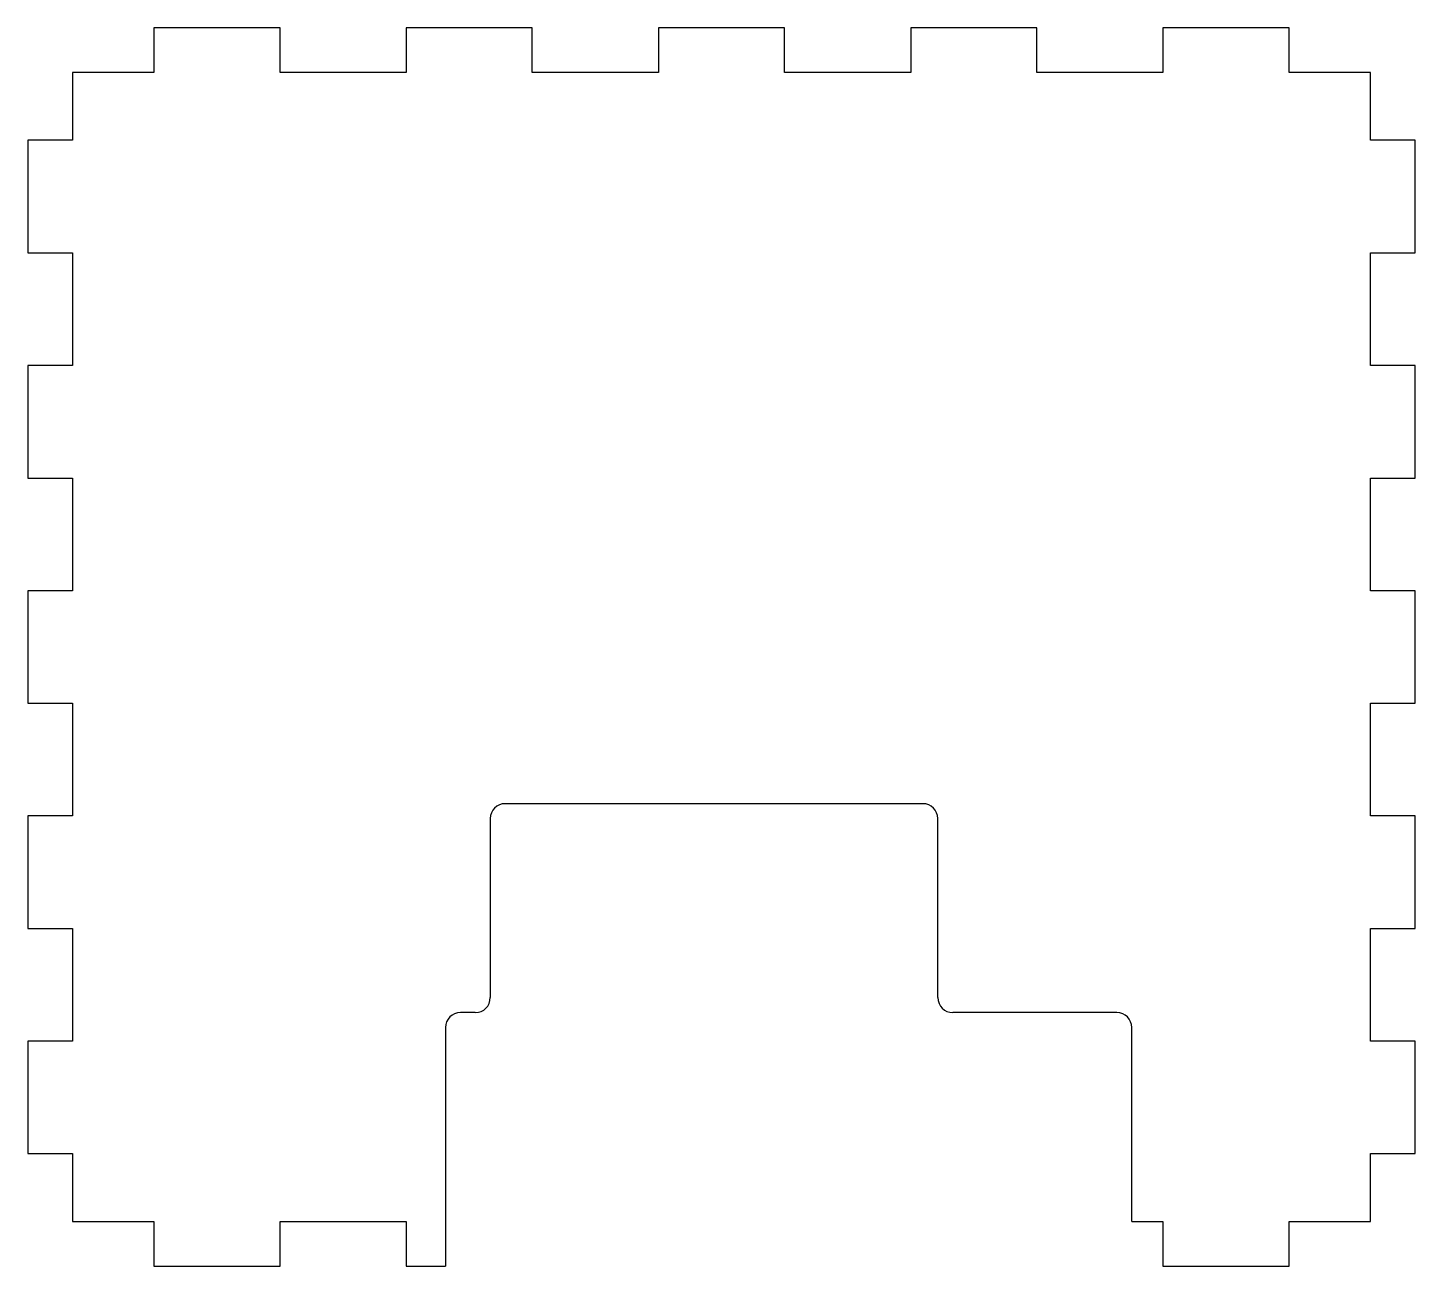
# Model space of a CAD drawing. Header units: millimetres. Extents: x 0 to 93, y 0.1 to 83.1.
import ezdxf

# ---------------------------------------------------------------- set-up
doc = ezdxf.new("R2010")
doc.units = ezdxf.units.MM

msp = doc.modelspace()

# ---------------------------------------------------------------- linework, layer by layer
at = {"color": 7, "linetype": 'Continuous', "lineweight": 25}
for p, q in [((16.909, 83.066), (8.454, 83.066)), ((8.454, 83.066), (8.454, 80.066)), ((16.909, 80.066), (16.909, 83.066)), ((33.819, 83.066), (25.364, 83.066)), ((25.364, 83.066), (25.364, 80.066)), ((33.819, 80.066), (33.819, 83.066)), ((50.727, 83.066), (42.273, 83.066)), ((42.273, 83.066), (42.273, 80.066)), ((50.727, 80.066), (50.727, 83.066)), ((67.637, 83.066), (59.181, 83.066)), ((59.181, 83.066), (59.181, 80.066)), ((67.637, 80.066), (67.637, 83.066)), ((84.545, 83.066), (76.091, 83.066)), ((76.091, 83.066), (76.091, 80.066)), ((84.545, 80.066), (84.545, 83.066)), ((8.454, 80.066), (3, 80.066)), ((3, 80.066), (3, 75.521)), ((25.364, 80.066), (16.909, 80.066)), ((42.273, 80.066), (33.819, 80.066)), ((59.181, 80.066), (50.727, 80.066)), ((76.091, 80.066), (67.637, 80.066)), ((90, 80.066), (84.545, 80.066)), ((90, 75.521), (90, 80.066)), ((3, 75.521), (0, 75.521)), ((0, 75.521), (0, 67.974)), ((93, 75.521), (90, 75.521)), ((93, 67.974), (93, 75.521)), ((0, 67.974), (3, 67.974)), ((3, 67.974), (3, 60.43)), ((90, 60.43), (90, 67.974)), ((90, 67.974), (93, 67.974)), ((3, 60.43), (0, 60.43)), ((0, 60.43), (0, 52.884)), ((93, 60.43), (90, 60.43)), ((93, 52.884), (93, 60.43)), ((0, 52.884), (3, 52.884)), ((3, 52.884), (3, 45.339)), ((90, 45.339), (90, 52.884)), ((90, 52.884), (93, 52.884)), ((3, 45.339), (0, 45.339)), ((0, 45.339), (0, 37.793)), ((93, 45.339), (90, 45.339)), ((93, 37.793), (93, 45.339)), ((0, 37.793), (3, 37.793)), ((3, 37.793), (3, 30.248)), ((90, 30.248), (90, 37.793)), ((90, 37.793), (93, 37.793)), ((60, 31.066), (32, 31.066)), ((3, 30.248), (0, 30.248)), ((0, 30.248), (0, 22.702)), ((31, 30.066), (31, 18.066)), ((61, 18.066), (61, 30.066)), ((93, 30.248), (90, 30.248)), ((93, 22.702), (93, 30.248)), ((0, 22.702), (3, 22.702)), ((3, 22.702), (3, 15.157)), ((90, 15.157), (90, 22.702)), ((90, 22.702), (93, 22.702)), ((30, 17.066), (29, 17.066)), ((73, 17.066), (62, 17.066)), ((28, 16.066), (28, 0.066)), ((74, 3.066), (74, 16.066)), ((3, 15.157), (0, 15.157)), ((0, 15.157), (0, 7.611)), ((93, 15.157), (90, 15.157)), ((93, 7.611), (93, 15.157)), ((0, 7.611), (3, 7.611)), ((3, 7.611), (3, 3.066)), ((90, 3.066), (90, 7.611)), ((90, 7.611), (93, 7.611)), ((3, 3.066), (8.454, 3.066)), ((8.454, 3.066), (8.454, 0.066)), ((16.909, 0.066), (16.909, 3.066)), ((16.909, 3.066), (25.364, 3.066)), ((25.364, 3.066), (25.364, 0.066)), ((74, 3.066), (76.091, 3.066)), ((76.091, 3.066), (76.091, 0.066)), ((84.545, 0.066), (84.545, 3.066)), ((84.545, 3.066), (90, 3.066)), ((8.454, 0.066), (16.909, 0.066)), ((25.364, 0.066), (28, 0.066)), ((76.091, 0.066), (84.545, 0.066))]:
    msp.add_line(p, q, dxfattribs=at)
for centre, start, end in [((32, 30.066), 90, 180), ((60, 30.066), 0, 90), ((30, 18.066), 270, 0), ((62, 18.066), 180, 270), ((29, 16.066), 90, 180), ((73, 16.066), 0, 90)]:
    msp.add_arc(centre, 1, start, end, dxfattribs=at)

doc.saveas('drawing.dxf')
